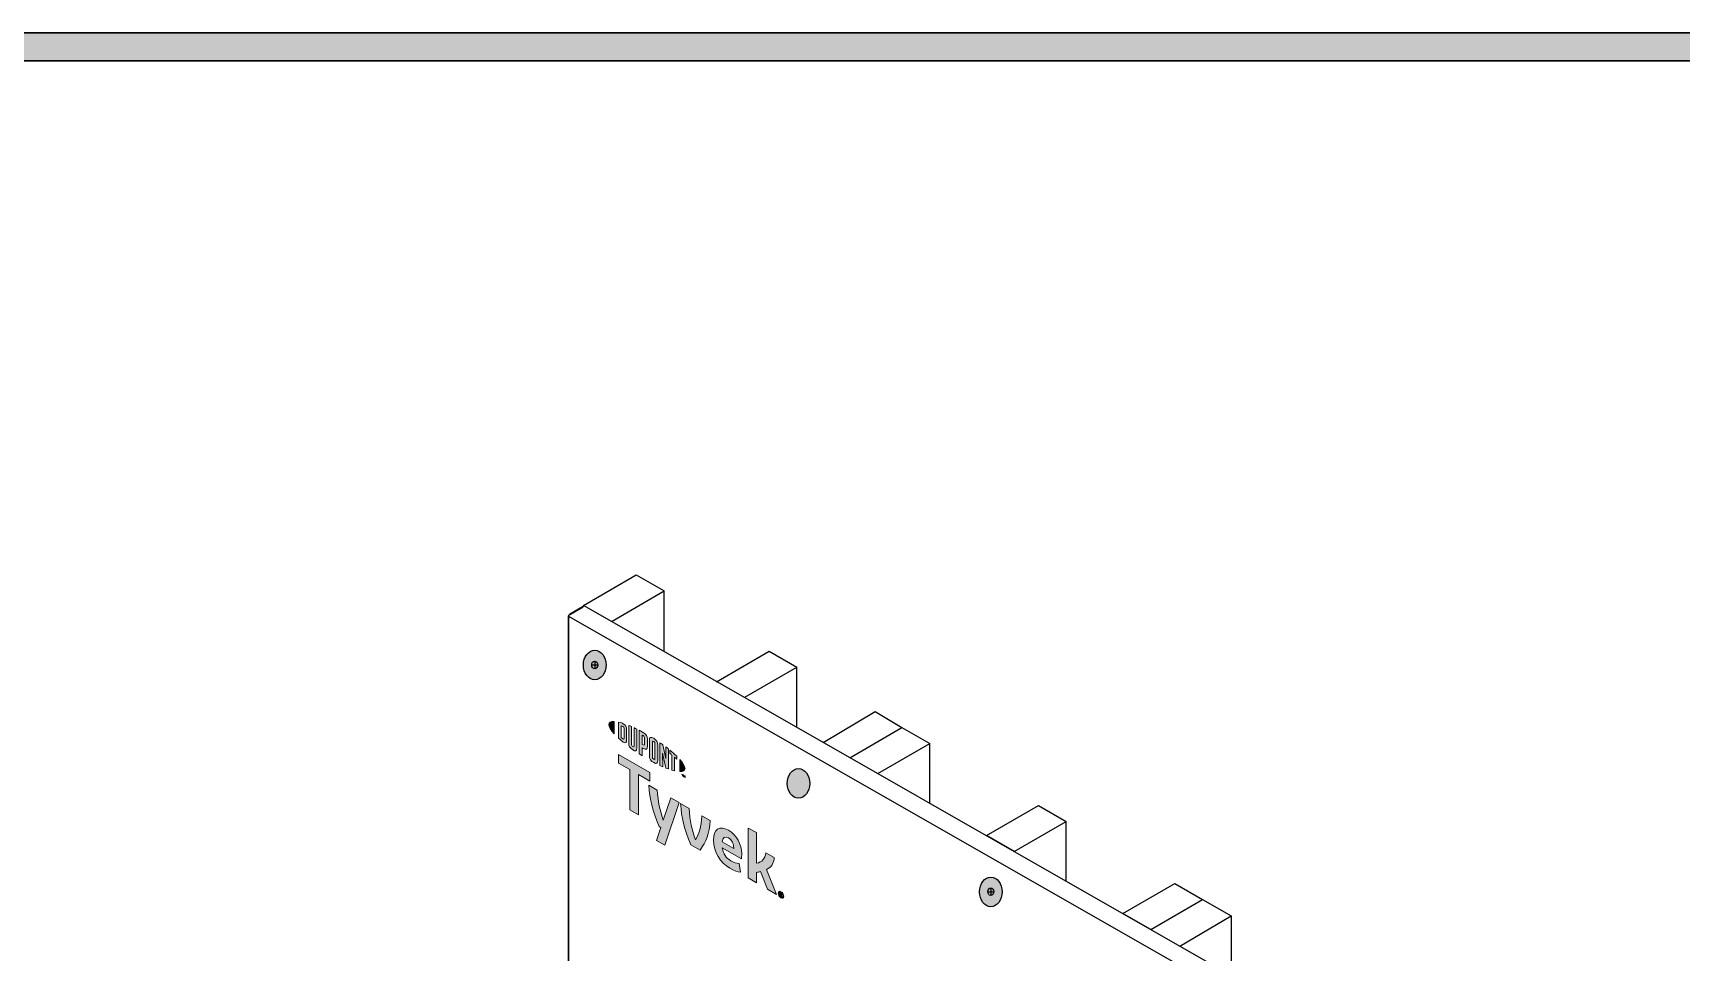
# Model space of a CAD drawing. Extents: x -1140 to 5605, y -816 to 2382.
# Drawn here: x 4539 to 5072, y 1427 to 1724 of the extents above; entities that cross this region are included whole.
import ezdxf

# ---------------------------------------------------------------- set-up
doc = ezdxf.new("R2010")
doc.units = 0
doc.header["$MEASUREMENT"] = 0
doc.linetypes.add('AI-Linetype-58', pattern=[27, 18, -9])
for name, color, linetype, lineweight in [('G-ANNO-TTLB', 7, 'Continuous', 0), ('TYVEK', 7, 'Continuous', 0), ('wall scratch', 7, 'Continuous', 0), ('X-REF - TRACED', 7, 'Continuous', 0)]:
    doc.layers.add(name, color=color, linetype=linetype, lineweight=lineweight)

# ---------------------------------------------------------------- blocks, each defined once
blk = doc.blocks.new('Block_50')
at = {"layer": 'wall scratch', "color": 18, "lineweight": 25, "true_color": 0x000000}
for points in [[(4712.77, 1535.76)], [(4712.77, 1113.39)]]:
    blk.add_lwpolyline(points, dxfattribs=at)
blk = doc.blocks.new('Block_246')
at = {"layer": 'TYVEK', "true_color": 0x003b71, "transparency": 33554687}
h = blk.add_hatch(color=156, dxfattribs=at)
h.dxf.hatch_style = 2
edge = h.paths.add_edge_path()
edge.add_ellipse((4849.03, 1446.12), major_axis=(0, 4.78), ratio=0.766948, start_angle=0, end_angle=360)
at = {"layer": 'TYVEK', "color": 18, "lineweight": 25, "true_color": 0x000000}
for p, q in [((4848.05, 1446.15), (4850, 1446.15)), ((4849.03, 1447.39), (4849.03, 1444.92))]:
    blk.add_line(p, q, dxfattribs=at)
blk.add_lwpolyline([(4848.52, 1450.49)], dxfattribs=at)
for centre, major_axis, ratio in [((4849.03, 1446.12), (0, 4.78), 0.766948), ((4849.03, 1446.15), (0, 1.23), 0.788846)]:
    blk.add_ellipse(centre, major_axis=major_axis, ratio=ratio, dxfattribs=at)
blk = doc.blocks.new('Block_247')
at = {"layer": 'TYVEK', "true_color": 0x003b71, "transparency": 33554687}
h = blk.add_hatch(color=156, dxfattribs=at)
h.dxf.hatch_style = 2
edge = h.paths.add_edge_path()
edge.add_ellipse((4720.96, 1519.47), major_axis=(0, 4.78), ratio=0.766948, start_angle=0, end_angle=360)
at = {"layer": 'TYVEK', "color": 18, "lineweight": 25, "true_color": 0x000000}
for p, q in [((4719.99, 1519.5), (4721.93, 1519.5)), ((4720.96, 1520.73), (4720.96, 1518.26))]:
    blk.add_line(p, q, dxfattribs=at)
for centre, major_axis, ratio in [((4720.96, 1519.47), (0, 4.78), 0.766948), ((4720.96, 1519.5), (0, 1.23), 0.788846)]:
    blk.add_ellipse(centre, major_axis=major_axis, ratio=ratio, dxfattribs=at)
blk = doc.blocks.new('Block_574')
at = {"layer": 'X-REF - TRACED', "true_color": 0x848484, "transparency": 33554687}
h = blk.add_hatch(color=252, dxfattribs=at)
h.dxf.hatch_style = 2
edge = h.paths.add_edge_path()
edge.add_spline(control_points=[(4725.54, 1500.22), (4725.54, 1499.49), (4726.16, 1498.46), (4727.22, 1497.27), (4727.22, 1497.27), (4727.22, 1501.21), (4727.22, 1501.21), (4726.16, 1501.25), (4725.54, 1500.93), (4725.54, 1500.22)], knot_values=[0, 0, 0, 0, 1, 1, 1, 2, 2, 2, 3, 3, 3, 3], degree=3, periodic=0)
h = blk.add_hatch(color=252, dxfattribs=at)
h.dxf.hatch_style = 2
edge = h.paths.add_edge_path()
edge.add_spline(control_points=[(4730.43, 1495.79), (4730.43, 1495.48), (4730.27, 1495.47), (4730.08, 1495.58), (4729.93, 1495.67), (4729.71, 1495.86), (4729.52, 1496.03), (4729.52, 1496.03), (4729.52, 1499.8), (4729.52, 1499.8), (4729.71, 1499.74), (4729.93, 1499.67), (4730.08, 1499.59), (4730.27, 1499.48), (4730.43, 1499.29), (4730.43, 1498.99), (4730.43, 1498.99), (4730.43, 1495.79), (4730.43, 1495.79)], knot_values=[0, 0, 0, 0, 1, 1, 1, 2, 2, 2, 3, 3, 3, 4, 4, 4, 5, 5, 5, 6, 6, 6, 6], degree=3, periodic=0)
edge = h.paths.add_edge_path()
edge.add_spline(control_points=[(4730.2, 1500.5), (4729.91, 1500.68), (4729.48, 1500.82), (4728.7, 1501), (4728.7, 1501), (4728.7, 1495.77), (4728.7, 1495.77), (4729.38, 1495.14), (4729.91, 1494.7), (4730.2, 1494.53), (4730.89, 1494.13), (4731.28, 1494.39), (4731.28, 1495.16), (4731.28, 1495.16), (4731.28, 1498.63), (4731.28, 1498.63), (4731.28, 1499.4), (4730.89, 1500.11), (4730.2, 1500.5)], knot_values=[0, 0, 0, 0, 1, 1, 1, 2, 2, 2, 3, 3, 3, 4, 4, 4, 5, 5, 5, 6, 6, 6, 6], degree=3, periodic=0)
h = blk.add_hatch(color=252, dxfattribs=at)
h.dxf.hatch_style = 2
edge = h.paths.add_edge_path()
edge.add_spline(control_points=[(4733.67, 1493.3), (4733.67, 1493), (4733.58, 1492.86), (4733.25, 1493.09), (4732.93, 1493.33), (4732.84, 1493.53), (4732.84, 1493.89), (4732.84, 1493.89), (4732.84, 1499.58), (4732.84, 1499.58), (4732.63, 1499.67), (4732.15, 1499.88), (4731.94, 1499.96), (4731.94, 1499.96), (4731.94, 1494.21), (4731.94, 1494.21), (4731.94, 1493.29), (4732.33, 1492.71), (4733.25, 1492.06), (4734.09, 1491.46), (4734.61, 1491.65), (4734.61, 1492.67), (4734.61, 1492.67), (4734.61, 1498.75), (4734.61, 1498.75), (4734.43, 1498.84), (4733.86, 1499.11), (4733.67, 1499.2), (4733.67, 1499.2), (4733.67, 1493.3), (4733.67, 1493.3)], knot_values=[0, 0, 0, 0, 1, 1, 1, 2, 2, 2, 3, 3, 3, 4, 4, 4, 5, 5, 5, 6, 6, 6, 7, 7, 7, 8, 8, 8, 9, 9, 9, 10, 10, 10, 10], degree=3, periodic=0)
h = blk.add_hatch(color=252, dxfattribs=at)
h.dxf.hatch_style = 2
edge = h.paths.add_edge_path()
edge.add_spline(control_points=[(4737.09, 1493.82), (4737.09, 1493.5), (4736.99, 1493.39), (4736.61, 1493.61), (4736.61, 1493.61), (4736.28, 1493.79), (4736.28, 1493.79), (4736.28, 1493.79), (4736.28, 1496.81), (4736.28, 1496.81), (4736.43, 1496.74), (4736.5, 1496.7), (4736.59, 1496.65), (4737, 1496.41), (4737.09, 1496.18), (4737.09, 1495.84), (4737.09, 1495.84), (4737.09, 1493.82), (4737.09, 1493.82)], knot_values=[0, 0, 0, 0, 1, 1, 1, 2, 2, 2, 3, 3, 3, 4, 4, 4, 5, 5, 5, 6, 6, 6, 6], degree=3, periodic=0)
edge = h.paths.add_edge_path()
edge.add_spline(control_points=[(4736.65, 1497.68), (4736.48, 1497.78), (4735.89, 1498.1), (4735.34, 1498.37), (4735.34, 1498.37), (4735.34, 1490.72), (4735.34, 1490.72), (4735.53, 1490.6), (4736.02, 1490.29), (4736.28, 1490.13), (4736.28, 1490.13), (4736.28, 1492.73), (4736.28, 1492.73), (4736.28, 1492.73), (4736.65, 1492.52), (4736.65, 1492.52), (4737.63, 1491.96), (4738.04, 1492.22), (4738.04, 1493.2), (4738.04, 1493.2), (4738.04, 1495.45), (4738.04, 1495.45), (4738.04, 1496.4), (4737.58, 1497.14), (4736.65, 1497.68)], knot_values=[0, 0, 0, 0, 1, 1, 1, 2, 2, 2, 3, 3, 3, 4, 4, 4, 5, 5, 5, 6, 6, 6, 7, 7, 7, 8, 8, 8, 8], degree=3, periodic=0)
h = blk.add_hatch(color=252, dxfattribs=at)
h.dxf.hatch_style = 2
edge = h.paths.add_edge_path()
edge.add_spline(control_points=[(4740.44, 1489.22), (4740.44, 1488.91), (4740.35, 1488.81), (4740.02, 1488.99), (4739.68, 1489.18), (4739.59, 1489.4), (4739.59, 1489.71), (4739.59, 1489.71), (4739.59, 1494.48), (4739.59, 1494.48), (4739.59, 1494.8), (4739.68, 1494.92), (4740.02, 1494.71), (4740.35, 1494.5), (4740.44, 1494.29), (4740.44, 1493.99), (4740.44, 1493.99), (4740.44, 1489.22), (4740.44, 1489.22)], knot_values=[0, 0, 0, 0, 1, 1, 1, 2, 2, 2, 3, 3, 3, 4, 4, 4, 5, 5, 5, 6, 6, 6, 6], degree=3, periodic=0)
edge = h.paths.add_edge_path()
edge.add_spline(control_points=[(4740.02, 1495.78), (4739.15, 1496.33), (4738.63, 1496.19), (4738.63, 1495.18), (4738.63, 1495.18), (4738.63, 1490.17), (4738.63, 1490.17), (4738.63, 1489.11), (4739.1, 1488.4), (4740.02, 1487.91), (4740.92, 1487.44), (4741.39, 1487.56), (4741.39, 1488.69), (4741.39, 1488.69), (4741.39, 1493.47), (4741.39, 1493.47), (4741.39, 1494.55), (4740.96, 1495.18), (4740.02, 1495.78)], knot_values=[0, 0, 0, 0, 1, 1, 1, 2, 2, 2, 3, 3, 3, 4, 4, 4, 5, 5, 5, 6, 6, 6, 6], degree=3, periodic=0)
h = blk.add_hatch(color=252, dxfattribs=at)
h.dxf.hatch_style = 2
edge = h.paths.add_edge_path()
edge.add_spline(control_points=[(4743.99, 1489.22), (4743.99, 1489.22), (4742.95, 1493.71), (4742.95, 1493.71), (4742.67, 1493.92), (4742.33, 1494.16), (4742.06, 1494.34), (4742.06, 1494.34), (4742.06, 1487), (4742.06, 1487), (4742.25, 1486.91), (4742.72, 1486.7), (4742.96, 1486.59), (4742.96, 1486.59), (4742.89, 1490.96), (4742.89, 1490.96), (4742.89, 1490.96), (4743.99, 1486.17), (4743.99, 1486.17), (4744.23, 1486.08), (4744.57, 1485.95), (4744.79, 1485.87), (4744.79, 1485.87), (4744.79, 1492.32), (4744.79, 1492.32), (4744.56, 1492.51), (4744.13, 1492.84), (4743.93, 1492.99), (4743.93, 1492.99), (4743.99, 1489.22), (4743.99, 1489.22)], knot_values=[0, 0, 0, 0, 1, 1, 1, 2, 2, 2, 3, 3, 3, 4, 4, 4, 5, 5, 5, 6, 6, 6, 7, 7, 7, 8, 8, 8, 9, 9, 9, 10, 10, 10, 10], degree=3, periodic=0)
h = blk.add_hatch(color=252, dxfattribs=at)
h.dxf.hatch_style = 2
edge = h.paths.add_edge_path()
edge.add_spline(control_points=[(4745.26, 1490.92), (4745.49, 1490.74), (4745.72, 1490.56), (4745.94, 1490.37), (4745.94, 1490.37), (4745.94, 1485.49), (4745.94, 1485.49), (4746.15, 1485.42), (4746.53, 1485.32), (4746.78, 1485.26), (4746.78, 1485.26), (4746.78, 1489.66), (4746.78, 1489.66), (4747.02, 1489.44), (4747.25, 1489.24), (4747.46, 1489.05), (4747.46, 1489.05), (4747.46, 1489.99), (4747.46, 1489.99), (4746.8, 1490.64), (4746.09, 1491.26), (4745.26, 1491.94), (4745.26, 1491.94), (4745.26, 1490.92), (4745.26, 1490.92)], knot_values=[0, 0, 0, 0, 1, 1, 1, 2, 2, 2, 3, 3, 3, 4, 4, 4, 5, 5, 5, 6, 6, 6, 7, 7, 7, 8, 8, 8, 8], degree=3, periodic=0)
h = blk.add_hatch(color=252, dxfattribs=at)
h.dxf.hatch_style = 2
edge = h.paths.add_edge_path()
edge.add_spline(control_points=[(4750.15, 1486.01), (4750.15, 1485.29), (4749.54, 1484.96), (4748.47, 1485), (4748.47, 1485), (4748.47, 1488.94), (4748.47, 1488.94), (4749.54, 1487.75), (4750.15, 1486.72), (4750.15, 1486.01)], knot_values=[0, 0, 0, 0, 1, 1, 1, 2, 2, 2, 3, 3, 3, 3], degree=3, periodic=0)
h = blk.add_hatch(color=252, dxfattribs=at)
h.dxf.hatch_style = 2
edge = h.paths.add_edge_path()
edge.add_spline(control_points=[(4749.65, 1483.92), (4749.65, 1483.92), (4749.75, 1483.87), (4749.75, 1483.87), (4749.75, 1483.87), (4749.9, 1483.51), (4749.9, 1483.51), (4749.9, 1483.51), (4750.05, 1483.69), (4750.05, 1483.69), (4750.05, 1483.69), (4750.15, 1483.64), (4750.15, 1483.64), (4750.15, 1483.64), (4750.15, 1483.07), (4750.15, 1483.07), (4750.15, 1483.07), (4750.06, 1483.12), (4750.06, 1483.12), (4750.06, 1483.12), (4750.06, 1483.52), (4750.06, 1483.52), (4750.06, 1483.52), (4749.91, 1483.34), (4749.91, 1483.34), (4749.91, 1483.34), (4749.9, 1483.35), (4749.9, 1483.35), (4749.9, 1483.35), (4749.74, 1483.71), (4749.74, 1483.71), (4749.74, 1483.71), (4749.74, 1483.3), (4749.74, 1483.3), (4749.74, 1483.3), (4749.65, 1483.36), (4749.65, 1483.36), (4749.65, 1483.36), (4749.65, 1483.92), (4749.65, 1483.92)], knot_values=[0, 0, 0, 0, 1, 1, 1, 2, 2, 2, 3, 3, 3, 4, 4, 4, 5, 5, 5, 6, 6, 6, 7, 7, 7, 8, 8, 8, 9, 9, 9, 10, 10, 10, 11, 11, 11, 12, 12, 12, 13, 13, 13, 13], degree=3, periodic=0)
edge = h.paths.add_edge_path()
edge.add_spline(control_points=[(4749.3, 1484.03), (4749.3, 1484.03), (4749.15, 1484.12), (4749.15, 1484.12), (4749.15, 1484.12), (4749.15, 1484.22), (4749.15, 1484.22), (4749.15, 1484.22), (4749.55, 1483.99), (4749.55, 1483.99), (4749.55, 1483.99), (4749.55, 1483.89), (4749.55, 1483.89), (4749.55, 1483.89), (4749.39, 1483.97), (4749.39, 1483.97), (4749.39, 1483.97), (4749.39, 1483.51), (4749.39, 1483.51), (4749.39, 1483.51), (4749.3, 1483.56), (4749.3, 1483.56), (4749.3, 1483.56), (4749.3, 1484.03), (4749.3, 1484.03)], knot_values=[0, 0, 0, 0, 1, 1, 1, 2, 2, 2, 3, 3, 3, 4, 4, 4, 5, 5, 5, 6, 6, 6, 7, 7, 7, 8, 8, 8, 8], degree=3, periodic=0)
at = {"layer": 'X-REF - TRACED'}
for points, knots in [([(4725.54, 1500.22), (4725.54, 1499.49), (4726.16, 1498.46), (4727.22, 1497.27), (4727.22, 1497.27), (4727.22, 1501.21), (4727.22, 1501.21), (4726.16, 1501.25), (4725.54, 1500.93), (4725.54, 1500.22)], [0, 0, 0, 0, 1, 1, 1, 2, 2, 2, 3, 3, 3, 3]), ([(4730.2, 1500.5), (4729.91, 1500.68), (4729.48, 1500.82), (4728.7, 1501), (4728.7, 1501), (4728.7, 1495.77), (4728.7, 1495.77), (4729.38, 1495.14), (4729.91, 1494.7), (4730.2, 1494.53), (4730.89, 1494.13), (4731.28, 1494.39), (4731.28, 1495.16), (4731.28, 1495.16), (4731.28, 1498.63), (4731.28, 1498.63), (4731.28, 1499.4), (4730.89, 1500.11), (4730.2, 1500.5)], [0, 0, 0, 0, 1, 1, 1, 2, 2, 2, 3, 3, 3, 4, 4, 4, 5, 5, 5, 6, 6, 6, 6]), ([(4730.43, 1495.79), (4730.43, 1495.48), (4730.27, 1495.47), (4730.08, 1495.58), (4729.93, 1495.67), (4729.71, 1495.86), (4729.52, 1496.03), (4729.52, 1496.03), (4729.52, 1499.8), (4729.52, 1499.8), (4729.71, 1499.74), (4729.93, 1499.67), (4730.08, 1499.59), (4730.27, 1499.48), (4730.43, 1499.29), (4730.43, 1498.99), (4730.43, 1498.99), (4730.43, 1495.79), (4730.43, 1495.79)], [0, 0, 0, 0, 1, 1, 1, 2, 2, 2, 3, 3, 3, 4, 4, 4, 5, 5, 5, 6, 6, 6, 6]), ([(4733.67, 1493.3), (4733.67, 1493), (4733.58, 1492.86), (4733.25, 1493.09), (4732.93, 1493.33), (4732.84, 1493.53), (4732.84, 1493.89), (4732.84, 1493.89), (4732.84, 1499.58), (4732.84, 1499.58), (4732.63, 1499.67), (4732.15, 1499.88), (4731.94, 1499.96), (4731.94, 1499.96), (4731.94, 1494.21), (4731.94, 1494.21), (4731.94, 1493.29), (4732.33, 1492.71), (4733.25, 1492.06), (4734.09, 1491.46), (4734.61, 1491.65), (4734.61, 1492.67), (4734.61, 1492.67), (4734.61, 1498.75), (4734.61, 1498.75), (4734.43, 1498.84), (4733.86, 1499.11), (4733.67, 1499.2), (4733.67, 1499.2), (4733.67, 1493.3), (4733.67, 1493.3)], [0, 0, 0, 0, 1, 1, 1, 2, 2, 2, 3, 3, 3, 4, 4, 4, 5, 5, 5, 6, 6, 6, 7, 7, 7, 8, 8, 8, 9, 9, 9, 10, 10, 10, 10]), ([(4736.65, 1497.68), (4736.48, 1497.78), (4735.89, 1498.1), (4735.34, 1498.37), (4735.34, 1498.37), (4735.34, 1490.72), (4735.34, 1490.72), (4735.53, 1490.6), (4736.02, 1490.29), (4736.28, 1490.13), (4736.28, 1490.13), (4736.28, 1492.73), (4736.28, 1492.73), (4736.28, 1492.73), (4736.65, 1492.52), (4736.65, 1492.52), (4737.63, 1491.96), (4738.04, 1492.22), (4738.04, 1493.2), (4738.04, 1493.2), (4738.04, 1495.45), (4738.04, 1495.45), (4738.04, 1496.4), (4737.58, 1497.14), (4736.65, 1497.68)], [0, 0, 0, 0, 1, 1, 1, 2, 2, 2, 3, 3, 3, 4, 4, 4, 5, 5, 5, 6, 6, 6, 7, 7, 7, 8, 8, 8, 8]), ([(4737.09, 1493.82), (4737.09, 1493.5), (4736.99, 1493.39), (4736.61, 1493.61), (4736.61, 1493.61), (4736.28, 1493.79), (4736.28, 1493.79), (4736.28, 1493.79), (4736.28, 1496.81), (4736.28, 1496.81), (4736.43, 1496.74), (4736.5, 1496.7), (4736.59, 1496.65), (4737, 1496.41), (4737.09, 1496.18), (4737.09, 1495.84), (4737.09, 1495.84), (4737.09, 1493.82), (4737.09, 1493.82)], [0, 0, 0, 0, 1, 1, 1, 2, 2, 2, 3, 3, 3, 4, 4, 4, 5, 5, 5, 6, 6, 6, 6]), ([(4740.02, 1495.78), (4739.15, 1496.33), (4738.63, 1496.19), (4738.63, 1495.18), (4738.63, 1495.18), (4738.63, 1490.17), (4738.63, 1490.17), (4738.63, 1489.11), (4739.1, 1488.4), (4740.02, 1487.91), (4740.92, 1487.44), (4741.39, 1487.56), (4741.39, 1488.69), (4741.39, 1488.69), (4741.39, 1493.47), (4741.39, 1493.47), (4741.39, 1494.55), (4740.96, 1495.18), (4740.02, 1495.78)], [0, 0, 0, 0, 1, 1, 1, 2, 2, 2, 3, 3, 3, 4, 4, 4, 5, 5, 5, 6, 6, 6, 6]), ([(4740.44, 1489.22), (4740.44, 1488.91), (4740.35, 1488.81), (4740.02, 1488.99), (4739.68, 1489.18), (4739.59, 1489.4), (4739.59, 1489.71), (4739.59, 1489.71), (4739.59, 1494.48), (4739.59, 1494.48), (4739.59, 1494.8), (4739.68, 1494.92), (4740.02, 1494.71), (4740.35, 1494.5), (4740.44, 1494.29), (4740.44, 1493.99), (4740.44, 1493.99), (4740.44, 1489.22), (4740.44, 1489.22)], [0, 0, 0, 0, 1, 1, 1, 2, 2, 2, 3, 3, 3, 4, 4, 4, 5, 5, 5, 6, 6, 6, 6]), ([(4743.99, 1489.22), (4743.99, 1489.22), (4742.95, 1493.71), (4742.95, 1493.71), (4742.67, 1493.92), (4742.33, 1494.16), (4742.06, 1494.34), (4742.06, 1494.34), (4742.06, 1487), (4742.06, 1487), (4742.25, 1486.91), (4742.72, 1486.7), (4742.96, 1486.59), (4742.96, 1486.59), (4742.89, 1490.96), (4742.89, 1490.96), (4742.89, 1490.96), (4743.99, 1486.17), (4743.99, 1486.17), (4744.23, 1486.08), (4744.57, 1485.95), (4744.79, 1485.87), (4744.79, 1485.87), (4744.79, 1492.32), (4744.79, 1492.32), (4744.56, 1492.51), (4744.13, 1492.84), (4743.93, 1492.99), (4743.93, 1492.99), (4743.99, 1489.22), (4743.99, 1489.22)], [0, 0, 0, 0, 1, 1, 1, 2, 2, 2, 3, 3, 3, 4, 4, 4, 5, 5, 5, 6, 6, 6, 7, 7, 7, 8, 8, 8, 9, 9, 9, 10, 10, 10, 10]), ([(4745.26, 1490.92), (4745.49, 1490.74), (4745.72, 1490.56), (4745.94, 1490.37), (4745.94, 1490.37), (4745.94, 1485.49), (4745.94, 1485.49), (4746.15, 1485.42), (4746.53, 1485.32), (4746.78, 1485.26), (4746.78, 1485.26), (4746.78, 1489.66), (4746.78, 1489.66), (4747.02, 1489.44), (4747.25, 1489.24), (4747.46, 1489.05), (4747.46, 1489.05), (4747.46, 1489.99), (4747.46, 1489.99), (4746.8, 1490.64), (4746.09, 1491.26), (4745.26, 1491.94), (4745.26, 1491.94), (4745.26, 1490.92), (4745.26, 1490.92)], [0, 0, 0, 0, 1, 1, 1, 2, 2, 2, 3, 3, 3, 4, 4, 4, 5, 5, 5, 6, 6, 6, 7, 7, 7, 8, 8, 8, 8]), ([(4750.15, 1486.01), (4750.15, 1485.29), (4749.54, 1484.96), (4748.47, 1485), (4748.47, 1485), (4748.47, 1488.94), (4748.47, 1488.94), (4749.54, 1487.75), (4750.15, 1486.72), (4750.15, 1486.01)], [0, 0, 0, 0, 1, 1, 1, 2, 2, 2, 3, 3, 3, 3]), ([(4749.3, 1484.03), (4749.3, 1484.03), (4749.15, 1484.12), (4749.15, 1484.12), (4749.15, 1484.12), (4749.15, 1484.22), (4749.15, 1484.22), (4749.15, 1484.22), (4749.55, 1483.99), (4749.55, 1483.99), (4749.55, 1483.99), (4749.55, 1483.89), (4749.55, 1483.89), (4749.55, 1483.89), (4749.39, 1483.97), (4749.39, 1483.97), (4749.39, 1483.97), (4749.39, 1483.51), (4749.39, 1483.51), (4749.39, 1483.51), (4749.3, 1483.56), (4749.3, 1483.56), (4749.3, 1483.56), (4749.3, 1484.03), (4749.3, 1484.03)], [0, 0, 0, 0, 1, 1, 1, 2, 2, 2, 3, 3, 3, 4, 4, 4, 5, 5, 5, 6, 6, 6, 7, 7, 7, 8, 8, 8, 8]), ([(4749.65, 1483.92), (4749.65, 1483.92), (4749.75, 1483.87), (4749.75, 1483.87), (4749.75, 1483.87), (4749.9, 1483.51), (4749.9, 1483.51), (4749.9, 1483.51), (4750.05, 1483.69), (4750.05, 1483.69), (4750.05, 1483.69), (4750.15, 1483.64), (4750.15, 1483.64), (4750.15, 1483.64), (4750.15, 1483.07), (4750.15, 1483.07), (4750.15, 1483.07), (4750.06, 1483.12), (4750.06, 1483.12), (4750.06, 1483.12), (4750.06, 1483.52), (4750.06, 1483.52), (4750.06, 1483.52), (4749.91, 1483.34), (4749.91, 1483.34), (4749.91, 1483.34), (4749.9, 1483.35), (4749.9, 1483.35), (4749.9, 1483.35), (4749.74, 1483.71), (4749.74, 1483.71), (4749.74, 1483.71), (4749.74, 1483.3), (4749.74, 1483.3), (4749.74, 1483.3), (4749.65, 1483.36), (4749.65, 1483.36), (4749.65, 1483.36), (4749.65, 1483.92), (4749.65, 1483.92)], [0, 0, 0, 0, 1, 1, 1, 2, 2, 2, 3, 3, 3, 4, 4, 4, 5, 5, 5, 6, 6, 6, 7, 7, 7, 8, 8, 8, 9, 9, 9, 10, 10, 10, 11, 11, 11, 12, 12, 12, 13, 13, 13, 13])]:
    blk.add_open_spline(points, degree=3, knots=knots, dxfattribs=at)
blk = doc.blocks.new('Block_578')
at = {"layer": 'X-REF - TRACED', "true_color": 0x848484, "transparency": 33554687}
h = blk.add_hatch(color=252, dxfattribs=at)
h.dxf.hatch_style = 2
h.paths.add_polyline_path([(4738.8, 1484.68), (4728.7, 1490.51), (4728.7, 1487.77), (4732.35, 1485.66), (4732.35, 1472.67), (4735.15, 1471.05), (4735.15, 1484.04), (4738.8, 1481.94)])
h = blk.add_hatch(color=252, dxfattribs=at)
h.dxf.hatch_style = 2
edge = h.paths.add_edge_path()
edge.add_spline(control_points=[(4755.59, 1470.74), (4755.41, 1466.99), (4754.67, 1464.82), (4753.51, 1462.94), (4752.39, 1466.13), (4751.67, 1469.16), (4751.45, 1473.13), (4751.45, 1473.13), (4748.73, 1474.7), (4748.73, 1474.7), (4749.02, 1470.01), (4749.9, 1466.6), (4752.02, 1461.31), (4752.02, 1461.31), (4755.02, 1459.58), (4755.02, 1459.58), (4757.06, 1462.47), (4757.91, 1464.88), (4758.3, 1469.17), (4758.3, 1469.17), (4755.59, 1470.74), (4755.59, 1470.74)], knot_values=[0, 0, 0, 0, 1, 1, 1, 2, 2, 2, 3, 3, 3, 4, 4, 4, 5, 5, 5, 6, 6, 6, 7, 7, 7, 7], degree=3, periodic=0)
h = blk.add_hatch(color=252, dxfattribs=at)
h.dxf.hatch_style = 2
edge = h.paths.add_edge_path()
edge.add_spline(control_points=[(4762.16, 1462.29), (4762.16, 1462.29), (4765.89, 1460.14), (4765.89, 1460.14), (4765.89, 1460.14), (4765.89, 1460.41), (4765.89, 1460.41), (4765.89, 1461.67), (4765.3, 1462.93), (4764.22, 1463.55), (4763.08, 1464.21), (4762.34, 1463.72), (4762.16, 1462.29)], knot_values=[0, 0, 0, 0, 1, 1, 1, 2, 2, 2, 3, 3, 3, 4, 4, 4, 4], degree=3, periodic=0)
edge = h.paths.add_edge_path()
edge.add_spline(control_points=[(4768.1, 1452.52), (4767.24, 1452.57), (4765.97, 1452.99), (4764.67, 1453.74), (4761.51, 1455.56), (4759.36, 1459.1), (4759.36, 1462.83), (4759.36, 1466.41), (4761.34, 1467.69), (4764.22, 1466.03), (4766.79, 1464.54), (4768.48, 1461.48), (4768.48, 1458.46), (4768.48, 1457.79), (4768.44, 1457.23), (4768.4, 1456.8), (4768.4, 1456.8), (4762.2, 1460.38), (4762.2, 1460.38), (4762.46, 1458.43), (4763.38, 1457.09), (4764.95, 1456.19), (4765.91, 1455.63), (4766.83, 1455.35), (4767.67, 1455.26), (4767.67, 1455.26), (4768.1, 1452.52), (4768.1, 1452.52)], knot_values=[0, 0, 0, 0, 1, 1, 1, 2, 2, 2, 3, 3, 3, 4, 4, 4, 5, 5, 5, 6, 6, 6, 7, 7, 7, 8, 8, 8, 9, 9, 9, 9], degree=3, periodic=0)
h = blk.add_hatch(color=252, dxfattribs=at)
h.dxf.hatch_style = 2
edge = h.paths.add_edge_path()
edge.add_spline(control_points=[(4776.5, 1453.32), (4776.5, 1453.32), (4779.75, 1445.3), (4779.75, 1445.3), (4779.75, 1445.3), (4776.81, 1447), (4776.81, 1447), (4776.81, 1447), (4774.56, 1452.68), (4774.56, 1452.68), (4774.14, 1452.58), (4773.71, 1452.5), (4773.24, 1452.43), (4773.24, 1452.43), (4773.24, 1449.06), (4773.24, 1449.06), (4773.24, 1449.06), (4770.54, 1450.62), (4770.54, 1450.62), (4770.54, 1450.62), (4770.54, 1466.74), (4770.54, 1466.74), (4770.54, 1466.74), (4773.24, 1465.34), (4773.24, 1465.34), (4773.24, 1465.34), (4773.24, 1455.42), (4773.24, 1455.42), (4775.09, 1455.73), (4775.99, 1456.78), (4776.3, 1458.78), (4776.3, 1458.78), (4778.99, 1457.23), (4778.99, 1457.23), (4778.93, 1455.33), (4778.07, 1454.1), (4776.5, 1453.32)], knot_values=[0, 0, 0, 0, 1, 1, 1, 2, 2, 2, 3, 3, 3, 4, 4, 4, 5, 5, 5, 6, 6, 6, 7, 7, 7, 8, 8, 8, 9, 9, 9, 10, 10, 10, 11, 11, 11, 12, 12, 12, 12], degree=3, periodic=0)
at = {"layer": 'X-REF - TRACED'}
blk.add_lwpolyline([(4738.8, 1484.68), (4728.7, 1490.51), (4728.7, 1487.77), (4732.35, 1485.66), (4732.35, 1472.67), (4735.15, 1471.05), (4735.15, 1484.04), (4738.8, 1481.94)], close=True, dxfattribs=at)
for points, knots in [([(4755.59, 1470.74), (4755.41, 1466.99), (4754.67, 1464.82), (4753.51, 1462.94), (4752.39, 1466.13), (4751.67, 1469.16), (4751.45, 1473.13), (4751.45, 1473.13), (4748.73, 1474.7), (4748.73, 1474.7), (4749.02, 1470.01), (4749.9, 1466.6), (4752.02, 1461.31), (4752.02, 1461.31), (4755.02, 1459.58), (4755.02, 1459.58), (4757.06, 1462.47), (4757.91, 1464.88), (4758.3, 1469.17), (4758.3, 1469.17), (4755.59, 1470.74), (4755.59, 1470.74)], [0, 0, 0, 0, 1, 1, 1, 2, 2, 2, 3, 3, 3, 4, 4, 4, 5, 5, 5, 6, 6, 6, 7, 7, 7, 7]), ([(4768.1, 1452.52), (4767.24, 1452.57), (4765.97, 1452.99), (4764.67, 1453.74), (4761.51, 1455.56), (4759.36, 1459.1), (4759.36, 1462.83), (4759.36, 1466.41), (4761.34, 1467.69), (4764.22, 1466.03), (4766.79, 1464.54), (4768.48, 1461.48), (4768.48, 1458.46), (4768.48, 1457.79), (4768.44, 1457.23), (4768.4, 1456.8), (4768.4, 1456.8), (4762.2, 1460.38), (4762.2, 1460.38), (4762.46, 1458.43), (4763.38, 1457.09), (4764.95, 1456.19), (4765.91, 1455.63), (4766.83, 1455.35), (4767.67, 1455.26), (4767.67, 1455.26), (4768.1, 1452.52), (4768.1, 1452.52)], [0, 0, 0, 0, 1, 1, 1, 2, 2, 2, 3, 3, 3, 4, 4, 4, 5, 5, 5, 6, 6, 6, 7, 7, 7, 8, 8, 8, 9, 9, 9, 9]), ([(4776.5, 1453.32), (4776.5, 1453.32), (4779.75, 1445.3), (4779.75, 1445.3), (4779.75, 1445.3), (4776.81, 1447), (4776.81, 1447), (4776.81, 1447), (4774.56, 1452.68), (4774.56, 1452.68), (4774.14, 1452.58), (4773.71, 1452.5), (4773.24, 1452.43), (4773.24, 1452.43), (4773.24, 1449.06), (4773.24, 1449.06), (4773.24, 1449.06), (4770.54, 1450.62), (4770.54, 1450.62), (4770.54, 1450.62), (4770.54, 1466.74), (4770.54, 1466.74), (4770.54, 1466.74), (4773.24, 1465.34), (4773.24, 1465.34), (4773.24, 1465.34), (4773.24, 1455.42), (4773.24, 1455.42), (4775.09, 1455.73), (4775.99, 1456.78), (4776.3, 1458.78), (4776.3, 1458.78), (4778.99, 1457.23), (4778.99, 1457.23), (4778.93, 1455.33), (4778.07, 1454.1), (4776.5, 1453.32)], [0, 0, 0, 0, 1, 1, 1, 2, 2, 2, 3, 3, 3, 4, 4, 4, 5, 5, 5, 6, 6, 6, 7, 7, 7, 8, 8, 8, 9, 9, 9, 10, 10, 10, 11, 11, 11, 12, 12, 12, 12]), ([(4762.16, 1462.29), (4762.16, 1462.29), (4765.89, 1460.14), (4765.89, 1460.14), (4765.89, 1460.14), (4765.89, 1460.41), (4765.89, 1460.41), (4765.89, 1461.67), (4765.3, 1462.93), (4764.22, 1463.55), (4763.08, 1464.21), (4762.34, 1463.72), (4762.16, 1462.29)], [0, 0, 0, 0, 1, 1, 1, 2, 2, 2, 3, 3, 3, 4, 4, 4, 4])]:
    blk.add_open_spline(points, degree=3, knots=knots, dxfattribs=at)
blk = doc.blocks.new('Block_577')
at = {"layer": 'X-REF - TRACED', "true_color": 0x848484, "transparency": 33554687}
h = blk.add_hatch(color=252, dxfattribs=at)
h.dxf.hatch_style = 2
edge = h.paths.add_edge_path()
edge.add_spline(control_points=[(4745.54, 1476.54), (4745.54, 1476.54), (4743.11, 1469.3), (4743.11, 1469.3), (4742.08, 1472.33), (4741.4, 1475.26), (4741.2, 1479.05), (4741.2, 1479.05), (4738.47, 1480.62), (4738.47, 1480.62), (4738.77, 1475.93), (4739.65, 1472.52), (4741.77, 1467.23), (4741.77, 1467.23), (4742.31, 1466.91), (4742.31, 1466.91), (4742.31, 1466.91), (4740.92, 1462.77), (4740.92, 1462.77), (4740.92, 1462.77), (4743.63, 1461.21), (4743.63, 1461.21), (4743.63, 1461.21), (4748.25, 1474.98), (4748.25, 1474.98), (4748.25, 1474.98), (4745.54, 1476.54), (4745.54, 1476.54)], knot_values=[0, 0, 0, 0, 1, 1, 1, 2, 2, 2, 3, 3, 3, 4, 4, 4, 5, 5, 5, 6, 6, 6, 7, 7, 7, 8, 8, 8, 9, 9, 9, 9], degree=3, periodic=0)
at = {"layer": 'X-REF - TRACED'}
blk.add_open_spline([(4745.54, 1476.54), (4745.54, 1476.54), (4743.11, 1469.3), (4743.11, 1469.3), (4742.08, 1472.33), (4741.4, 1475.26), (4741.2, 1479.05), (4741.2, 1479.05), (4738.47, 1480.62), (4738.47, 1480.62), (4738.77, 1475.93), (4739.65, 1472.52), (4741.77, 1467.23), (4741.77, 1467.23), (4742.31, 1466.91), (4742.31, 1466.91), (4742.31, 1466.91), (4740.92, 1462.77), (4740.92, 1462.77), (4740.92, 1462.77), (4743.63, 1461.21), (4743.63, 1461.21), (4743.63, 1461.21), (4748.25, 1474.98), (4748.25, 1474.98), (4748.25, 1474.98), (4745.54, 1476.54), (4745.54, 1476.54)], degree=3, knots=[0, 0, 0, 0, 1, 1, 1, 2, 2, 2, 3, 3, 3, 4, 4, 4, 5, 5, 5, 6, 6, 6, 7, 7, 7, 8, 8, 8, 9, 9, 9, 9], dxfattribs=at)
blk.add_blockref('Block_578', (0, 0), dxfattribs=at)
blk = doc.blocks.new('Block_579')
at = {"layer": 'X-REF - TRACED', "true_color": 0x848484, "transparency": 33554687}
h = blk.add_hatch(color=252, dxfattribs=at)
h.dxf.hatch_style = 2
edge = h.paths.add_edge_path()
edge.add_spline(control_points=[(4781.05, 1445.61), (4781.05, 1445.61), (4781.05, 1445.31), (4781.05, 1445.31), (4781.05, 1445.31), (4781.17, 1445.25), (4781.17, 1445.25), (4781.27, 1445.19), (4781.33, 1445.19), (4781.33, 1445.3), (4781.33, 1445.41), (4781.27, 1445.48), (4781.17, 1445.54), (4781.17, 1445.54), (4781.05, 1445.61), (4781.05, 1445.61)], knot_values=[0, 0, 0, 0, 1, 1, 1, 2, 2, 2, 3, 3, 3, 4, 4, 4, 5, 5, 5, 5], degree=3, periodic=0)
edge = h.paths.add_edge_path()
edge.add_spline(control_points=[(4780.86, 1445.91), (4780.86, 1445.91), (4781.17, 1445.73), (4781.17, 1445.73), (4781.4, 1445.59), (4781.52, 1445.4), (4781.52, 1445.19), (4781.52, 1445.05), (4781.46, 1444.98), (4781.35, 1444.99), (4781.4, 1444.83), (4781.48, 1444.66), (4781.58, 1444.47), (4781.58, 1444.47), (4781.35, 1444.61), (4781.35, 1444.61), (4781.27, 1444.77), (4781.21, 1444.92), (4781.15, 1445.07), (4781.15, 1445.07), (4781.05, 1445.13), (4781.05, 1445.13), (4781.05, 1445.13), (4781.05, 1444.78), (4781.05, 1444.78), (4781.05, 1444.78), (4780.86, 1444.89), (4780.86, 1444.89), (4780.86, 1444.89), (4780.86, 1445.91), (4780.86, 1445.91)], knot_values=[0, 0, 0, 0, 1, 1, 1, 2, 2, 2, 3, 3, 3, 4, 4, 4, 5, 5, 5, 6, 6, 6, 7, 7, 7, 8, 8, 8, 9, 9, 9, 10, 10, 10, 10], degree=3, periodic=0)
edge = h.paths.add_edge_path()
edge.add_spline(control_points=[(4781.18, 1445.99), (4780.75, 1446.23), (4780.51, 1446.09), (4780.51, 1445.58), (4780.51, 1445.07), (4780.75, 1444.65), (4781.18, 1444.41), (4781.6, 1444.16), (4781.85, 1444.3), (4781.85, 1444.81), (4781.85, 1445.32), (4781.6, 1445.74), (4781.18, 1445.99)], knot_values=[0, 0, 0, 0, 1, 1, 1, 2, 2, 2, 3, 3, 3, 4, 4, 4, 4], degree=3, periodic=0)
edge = h.paths.add_edge_path()
edge.add_spline(control_points=[(4781.18, 1446.19), (4781.7, 1445.89), (4782.05, 1445.3), (4782.05, 1444.69), (4782.05, 1444.09), (4781.7, 1443.91), (4781.18, 1444.21), (4780.64, 1444.52), (4780.3, 1445.09), (4780.3, 1445.7), (4780.3, 1446.31), (4780.65, 1446.49), (4781.18, 1446.19)], knot_values=[0, 0, 0, 0, 1, 1, 1, 2, 2, 2, 3, 3, 3, 4, 4, 4, 4], degree=3, periodic=0)
at = {"layer": 'X-REF - TRACED'}
for points, knots in [([(4781.18, 1446.19), (4781.7, 1445.89), (4782.05, 1445.3), (4782.05, 1444.69), (4782.05, 1444.09), (4781.7, 1443.91), (4781.18, 1444.21), (4780.64, 1444.52), (4780.3, 1445.09), (4780.3, 1445.7), (4780.3, 1446.31), (4780.65, 1446.49), (4781.18, 1446.19)], [0, 0, 0, 0, 1, 1, 1, 2, 2, 2, 3, 3, 3, 4, 4, 4, 4]), ([(4781.18, 1445.99), (4780.75, 1446.23), (4780.51, 1446.09), (4780.51, 1445.58), (4780.51, 1445.07), (4780.75, 1444.65), (4781.18, 1444.41), (4781.6, 1444.16), (4781.85, 1444.3), (4781.85, 1444.81), (4781.85, 1445.32), (4781.6, 1445.74), (4781.18, 1445.99)], [0, 0, 0, 0, 1, 1, 1, 2, 2, 2, 3, 3, 3, 4, 4, 4, 4]), ([(4780.86, 1445.91), (4780.86, 1445.91), (4781.17, 1445.73), (4781.17, 1445.73), (4781.4, 1445.59), (4781.52, 1445.4), (4781.52, 1445.19), (4781.52, 1445.05), (4781.46, 1444.98), (4781.35, 1444.99), (4781.4, 1444.83), (4781.48, 1444.66), (4781.58, 1444.47), (4781.58, 1444.47), (4781.35, 1444.61), (4781.35, 1444.61), (4781.27, 1444.77), (4781.21, 1444.92), (4781.15, 1445.07), (4781.15, 1445.07), (4781.05, 1445.13), (4781.05, 1445.13), (4781.05, 1445.13), (4781.05, 1444.78), (4781.05, 1444.78), (4781.05, 1444.78), (4780.86, 1444.89), (4780.86, 1444.89), (4780.86, 1444.89), (4780.86, 1445.91), (4780.86, 1445.91)], [0, 0, 0, 0, 1, 1, 1, 2, 2, 2, 3, 3, 3, 4, 4, 4, 5, 5, 5, 6, 6, 6, 7, 7, 7, 8, 8, 8, 9, 9, 9, 10, 10, 10, 10]), ([(4781.05, 1445.61), (4781.05, 1445.61), (4781.05, 1445.31), (4781.05, 1445.31), (4781.05, 1445.31), (4781.17, 1445.25), (4781.17, 1445.25), (4781.27, 1445.19), (4781.33, 1445.19), (4781.33, 1445.3), (4781.33, 1445.41), (4781.27, 1445.48), (4781.17, 1445.54), (4781.17, 1445.54), (4781.05, 1445.61), (4781.05, 1445.61)], [0, 0, 0, 0, 1, 1, 1, 2, 2, 2, 3, 3, 3, 4, 4, 4, 5, 5, 5, 5])]:
    blk.add_open_spline(points, degree=3, knots=knots, dxfattribs=at)
blk = doc.blocks.new('Block_576')
at = {"layer": 'X-REF - TRACED'}
for name in ['Block_577', 'Block_579']:
    blk.add_blockref(name, (0, 0), dxfattribs=at)
blk = doc.blocks.new('Block_575')
at = {"layer": 'X-REF - TRACED'}
blk.add_blockref('Block_576', (0, 0), dxfattribs=at)
blk = doc.blocks.new('Block_573')
at = {"layer": 'X-REF - TRACED'}
for name in ['Block_574', 'Block_575']:
    blk.add_blockref(name, (0, 0), dxfattribs=at)

msp = doc.modelspace()

# ---------------------------------------------------------------- hatches: boundary and pattern name
at = {"layer": 'G-ANNO-TTLB', "true_color": 0xff00ff, "transparency": 33554687}
h = msp.add_hatch(color=6, dxfattribs=at)
edge = h.paths.add_edge_path()
edge.add_spline(control_points=[(5285.56, -733.23), (5285.56, -733.23), (2356.04, -733.23), (2356.04, -733.23), (2356.04, -733.23), (2356.04, 1723.77), (2356.04, 1723.77), (2356.04, 1723.77), (5285.56, 1723.77), (5285.56, 1723.77), (5285.56, 1723.77), (5285.56, -733.23), (5285.56, -733.23)], knot_values=[0, 0, 0, 0, 1, 1, 1, 2, 2, 2, 3, 3, 3, 4, 4, 4, 4], degree=3, periodic=0)
edge = h.paths.add_edge_path()
edge.add_spline(control_points=[(2365.04, 1714.77), (2365.04, 1714.77), (2365.04, -724.23), (2365.04, -724.23), (2365.04, -724.23), (5276.56, -724.23), (5276.56, -724.23), (5276.56, -724.23), (5276.56, 1714.77), (5276.56, 1714.77), (5276.56, 1714.77), (2365.04, 1714.77), (2365.04, 1714.77)], knot_values=[0, 0, 0, 0, 1, 1, 1, 2, 2, 2, 3, 3, 3, 4, 4, 4, 4], degree=3, periodic=0)
edge.add_line((2365.04, 1714.77), (2365.04, 1714.77))
at = {"layer": 'TYVEK', "true_color": 0x003b71, "transparency": 33554687}
h = msp.add_hatch(color=156, dxfattribs=at)
h.dxf.hatch_style = 2
edge = h.paths.add_edge_path()
edge.add_ellipse((4786.83, 1481.2), major_axis=(0, 4.78), ratio=0.766948, start_angle=0, end_angle=360)

# ---------------------------------------------------------------- linework, layer by layer
at = {"layer": 'G-ANNO-TTLB', "color": 6, "lineweight": 30, "true_color": 0xff00ff}
for p, q in [((5285.56, 1723.77), (2356.04, 1723.77)), ((5276.56, 1714.77), (2365.04, 1714.77)), ((2365.04, 1714.77), (5276.56, 1714.77))]:
    msp.add_line(p, q, dxfattribs=at)
at = {"layer": 'G-ANNO-TTLB', "color": 18, "lineweight": 0, "true_color": 0x000000}
msp.add_lwpolyline([(2365.04, -724.23), (2365.04, 1714.77), (5276.56, 1714.77), (5276.56, -724.23)], close=True, dxfattribs=at)
at = {"layer": 'G-ANNO-TTLB'}
for points in [[(5285.56, -733.23), (5285.56, -733.23), (2356.04, -733.23), (2356.04, -733.23), (2356.04, -733.23), (2356.04, 1723.77), (2356.04, 1723.77), (2356.04, 1723.77), (5285.56, 1723.77), (5285.56, 1723.77), (5285.56, 1723.77), (5285.56, -733.23), (5285.56, -733.23)], [(2365.04, 1714.77), (2365.04, 1714.77), (2365.04, -724.23), (2365.04, -724.23), (2365.04, -724.23), (5276.56, -724.23), (5276.56, -724.23), (5276.56, -724.23), (5276.56, 1714.77), (5276.56, 1714.77), (5276.56, 1714.77), (2365.04, 1714.77), (2365.04, 1714.77)]]:
    msp.add_open_spline(points, degree=3, knots=[0, 0, 0, 0, 1, 1, 1, 2, 2, 2, 3, 3, 3, 4, 4, 4, 4], dxfattribs=at)
at = {"layer": 'TYVEK', "color": 18, "lineweight": 30, "true_color": 0x000000}
msp.add_line((4712.45, 1535.27), (4712.45, 1113), dxfattribs=at)
at = {"layer": 'TYVEK', "color": 18, "lineweight": 25, "true_color": 0x000000}
msp.add_line((4712.45, 1535.27), (4981.24, 1381.78), dxfattribs=at)
at = {"layer": 'TYVEK', "color": 4, "lineweight": 25, "true_color": 0x00ffff}
for points in [[(4817.67, 1538.43)], [(4857.76, 1483.42)]]:
    msp.add_lwpolyline(points, dxfattribs=at)
at = {"layer": 'TYVEK', "color": 1, "lineweight": 25, "true_color": 0xff0000}
for points in [[(4851.45, 1526.26)], [(4847.91, 1511.32)]]:
    msp.add_lwpolyline(points, dxfattribs=at)
at = {"layer": 'TYVEK', "color": 252, "linetype": 'AI-Linetype-58', "lineweight": 25, "true_color": 0x848484}
msp.add_lwpolyline([(4865.21, 1500.74)], dxfattribs=at)
at = {"layer": 'TYVEK', "color": 18, "lineweight": 25, "true_color": 0x000000}
msp.add_ellipse((4786.83, 1481.2), major_axis=(0, 4.78), ratio=0.766948, dxfattribs=at)
at = {"layer": 'wall scratch', "color": 33, "lineweight": 25, "true_color": 0xcc9966}
for p, q in [((4717.33, 1538.69), (4734.39, 1548.56)), ((4734.38, 1548.56), (4743.39, 1543.4)), ((4726.58, 1533.68), (4743.39, 1543.4)), ((4743.39, 1524.04), (4743.39, 1543.4)), ((4717.58, 1538.54), (4717.33, 1538.69)), ((4760.28, 1514.04), (4777.34, 1523.91)), ((4769.54, 1509.02), (4786.34, 1518.75)), ((4777.34, 1523.91), (4786.34, 1518.75)), ((4786.34, 1499.39), (4786.34, 1518.75)), ((4794.82, 1494.44), (4811.65, 1504.39)), ((4811.65, 1504.39), (4820.3, 1499.27)), ((4803.44, 1489.51), (4820.3, 1499.27)), ((4820.3, 1499.27), (4829.3, 1494.11)), ((4812.5, 1484.38), (4829.3, 1494.11)), ((4829.3, 1474.75), (4829.3, 1494.11)), ((4856.6, 1459.17), (4873.4, 1468.89)), ((4873.4, 1449.57), (4873.4, 1468.89)), ((4900.72, 1433.97), (4917.5, 1443.68)), ((4917.5, 1443.68), (4926.72, 1438.39)), ((4910.16, 1428.57), (4926.72, 1438.39)), ((4926.72, 1438.39), (4926.72, 1419.12))]:
    msp.add_line(p, q, dxfattribs=at)
at = {"layer": 'wall scratch', "color": 2, "lineweight": 25, "true_color": 0xffff00}
for p, q in [((4717.18, 1538.19), (4712.37, 1535.4)), ((4717.58, 1538.54), (4712.77, 1535.76)), ((4986.45, 1385.01), (4717.58, 1538.54))]:
    msp.add_line(p, q, dxfattribs=at)
at = {"layer": 'wall scratch', "color": 33, "lineweight": 25, "true_color": 0xcc9966}
for points in [[(4856.6, 1459.17), (4847.6, 1464.33), (4864.4, 1474.06), (4873.4, 1468.89)], [(4900.72, 1433.97), (4891.7, 1439.12), (4908.5, 1448.84), (4917.5, 1443.68)]]:
    msp.add_lwpolyline(points, dxfattribs=at)

# ---------------------------------------------------------------- block references
at = {"layer": 'TYVEK'}
for name in ['Block_247', 'Block_246']:
    msp.add_blockref(name, (0, 0), dxfattribs=at)
at = {"layer": 'wall scratch'}
msp.add_blockref('Block_50', (0, 0), dxfattribs=at)
at = {"layer": 'X-REF - TRACED'}
msp.add_blockref('Block_573', (0, 0), dxfattribs=at)

doc.saveas('drawing.dxf')
